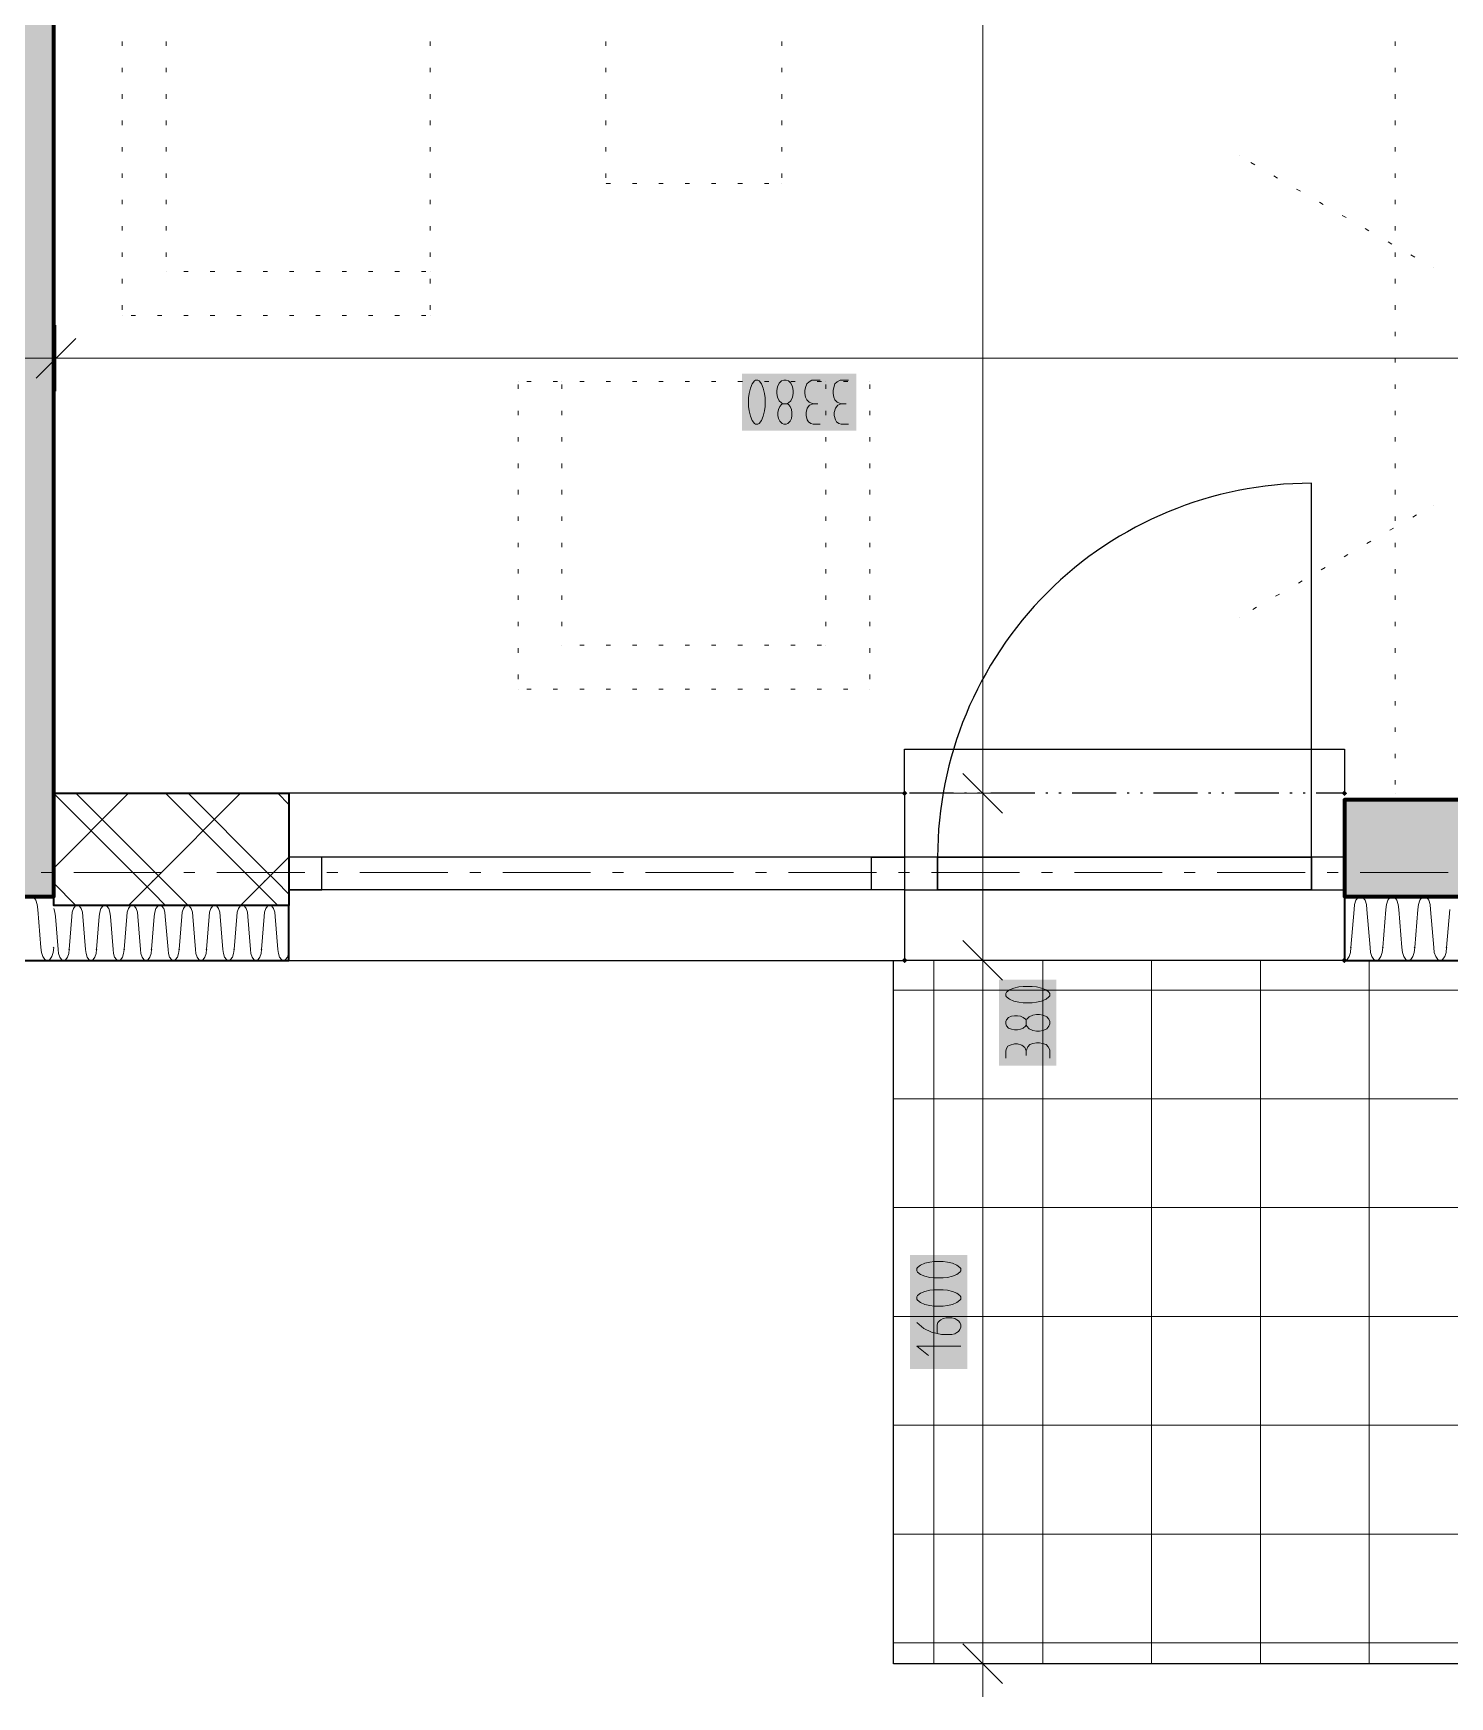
# Model space of a CAD drawing. Header units: millimetres. Extents: x 0 to 594, y 0 to 420.
# Drawn here: x 217.92 to 250.94, y 131.05 to 169.83 of the extents above; entities that cross this region are included whole.
import ezdxf

# ---------------------------------------------------------------- set-up
doc = ezdxf.new("R2010")
doc.units = ezdxf.units.MM
doc.header["$LTSCALE"] = 8
for name, color, linetype in [('PDF_Dvere', 7, 'Continuous'), ('PDF_Koty delkove', 7, 'Continuous'), ('PDF_Nabytek', 7, 'Continuous'), ('PDF_Obecne 0.25', 7, 'Continuous'), ('PDF_Okna', 7, 'Continuous'), ('PDF_Osy hlavni', 7, 'Continuous'), ('PDF_Srafy', 7, 'Continuous'), ('PDF_Steny obvodove nosne', 7, 'Continuous'), ('PDF_Steny sendvic', 7, 'Continuous'), ('PDF_Zatepleni', 7, 'Continuous')]:
    doc.layers.add(name, color=color, linetype=linetype)

msp = doc.modelspace()

# ---------------------------------------------------------------- hatches: boundary and pattern name
at = {"layer": 'PDF_Steny obvodove nosne', "true_color": 0xc0c0c0, "transparency": 33554559}
msp.add_hatch(color=9, dxfattribs=at).paths.add_polyline_path([(218.401, 149.905), (218.401, 238.31), (216.351, 238.31), (216.351, 149.7), (218.401, 149.7)])

# ---------------------------------------------------------------- linework, layer by layer
at = {"layer": 'PDF_Dvere', "lineweight": 25}
msp.add_lwpolyline([(247.716, 150.622), (247.716, 159.335, 0.414214), (239.004, 150.622)], format="xyb", dxfattribs=at)
for points in [[(238.235, 149.854), (239.004, 149.854), (239.004, 150.622), (238.235, 150.622)], [(239.004, 149.854), (239.004, 150.622)], [(247.716, 149.854), (248.485, 149.854), (248.485, 150.622), (247.716, 150.622)], [(247.716, 149.854), (247.716, 150.622)]]:
    msp.add_lwpolyline(points, close=True, dxfattribs=at)
for points in [[(239.004, 150.622), (247.716, 150.622), (239.004, 150.622)], [(239.004, 149.854), (247.716, 149.854), (239.004, 149.854)]]:
    msp.add_lwpolyline(points, dxfattribs=at)
at = {"layer": 'PDF_Koty delkove', "lineweight": 18}
for points in [[(240.055, 131.816), (240.055, 139.897), (240.055, 148.214), (240.055, 152.109), (240.055, 155.323), (240.055, 212.993), (240.055, 214.479), (240.055, 216.017), (240.055, 235.697), (240.055, 238.464)], [(218.453, 163.019), (218.453, 162.251), (218.453, 161.482)], [(218.914, 162.712), (217.991, 161.789)], [(410.931, 162.251), (410.023, 162.251), (383.732, 162.251), (382.246, 162.251), (347.601, 162.251), (345.449, 162.251), (310.804, 162.251), (309.318, 162.251), (283.027, 162.251), (280.875, 162.251), (254.584, 162.251), (253.097, 162.251), (218.453, 162.251), (216.3, 162.251)], [(234.939, 160.901), (234.967, 161.021), (234.981, 161.122), (234.981, 161.327), (234.967, 161.43), (234.939, 161.55), (234.898, 161.652), (234.844, 161.721), (234.816, 161.738), (234.762, 161.738), (234.734, 161.721), (234.68, 161.652), (234.639, 161.55), (234.611, 161.43), (234.597, 161.327)], [(236.267, 161.738), (236.076, 161.738), (236.008, 161.703), (235.953, 161.652), (235.926, 161.567), (235.912, 161.498), (235.912, 161.43), (235.926, 161.345), (235.953, 161.277), (236.008, 161.226)], [(236.924, 161.738), (236.733, 161.738), (236.665, 161.703), (236.61, 161.652), (236.583, 161.567), (236.569, 161.498), (236.569, 161.43), (236.583, 161.345), (236.61, 161.277), (236.665, 161.226), (236.76, 161.191)], [(234.597, 161.327), (234.597, 161.122), (234.611, 161.021), (234.639, 160.901), (234.68, 160.798), (234.734, 160.73), (234.762, 160.713), (234.816, 160.713), (234.844, 160.73), (234.898, 160.798), (234.939, 160.901)], [(235.501, 161.191), (235.528, 161.173), (235.569, 161.122), (235.596, 161.054), (235.61, 160.986), (235.61, 160.917), (235.596, 160.849), (235.569, 160.781), (235.514, 160.73), (235.473, 160.713), (235.419, 160.713), (235.378, 160.73), (235.323, 160.781), (235.296, 160.849), (235.282, 160.917), (235.282, 160.986), (235.296, 161.054), (235.323, 161.122), (235.364, 161.173), (235.391, 161.191)], [(236.267, 160.713), (236.103, 160.713), (236.048, 160.73), (235.994, 160.764), (235.966, 160.816), (235.939, 160.917), (235.939, 160.986), (235.966, 161.088), (236.021, 161.157), (236.103, 161.191), (236.212, 161.191)], [(236.008, 161.226), (236.103, 161.191)], [(236.924, 160.713), (236.76, 160.713), (236.705, 160.73), (236.651, 160.764), (236.623, 160.816), (236.596, 160.917), (236.596, 160.986), (236.623, 161.088), (236.678, 161.157), (236.76, 161.191), (236.869, 161.191)], [(240.516, 151.647), (239.593, 152.57)], [(240.823, 152.109), (240.055, 152.109), (239.286, 152.109)], [(240.516, 147.752), (239.593, 148.675)], [(240.823, 148.214), (240.055, 148.214), (239.286, 148.214)], [(241.07, 146.703), (241.052, 146.676), (241.001, 146.635), (240.934, 146.608), (240.865, 146.594), (240.796, 146.594), (240.729, 146.608), (240.66, 146.635), (240.609, 146.69), (240.592, 146.731), (240.592, 146.786), (240.609, 146.827), (240.66, 146.882)], [(240.66, 146.882), (240.729, 146.909), (240.796, 146.923), (240.865, 146.923), (240.934, 146.909), (241.001, 146.882), (241.052, 146.841), (241.07, 146.814)], [(240.609, 146.156), (240.643, 146.211), (240.695, 146.239), (240.796, 146.266), (240.865, 146.266), (240.967, 146.239), (241.036, 146.184), (241.07, 146.101), (241.07, 145.992)], [(241.617, 145.937), (241.617, 146.129), (241.582, 146.197), (241.531, 146.252), (241.446, 146.279), (241.377, 146.293), (241.309, 146.293), (241.224, 146.279), (241.156, 146.252), (241.105, 146.197), (241.07, 146.101)], [(240.592, 145.937), (240.592, 146.101), (240.609, 146.156)], [(238.995, 139.523), (238.995, 139.714), (239.012, 139.769), (239.046, 139.81), (239.081, 139.837), (239.131, 139.864), (239.2, 139.878), (239.336, 139.878), (239.405, 139.864), (239.456, 139.837), (239.49, 139.81), (239.525, 139.769), (239.542, 139.714), (239.542, 139.66), (239.525, 139.605), (239.49, 139.564), (239.456, 139.537), (239.405, 139.509), (239.336, 139.495), (239.097, 139.495), (238.858, 139.55), (238.687, 139.632), (238.517, 139.769)], [(239.542, 139.221), (238.517, 139.221), (238.79, 139.003)], [(240.516, 131.355), (239.593, 132.278)], [(240.823, 131.816), (240.055, 131.816), (239.286, 131.816)], [(240.055, 131.816), (240.055, 131.048)]]:
    msp.add_lwpolyline(points, dxfattribs=at)
for points in [[(235.255, 161.498), (235.255, 161.43), (235.269, 161.345), (235.309, 161.259), (235.364, 161.208), (235.391, 161.191), (235.501, 161.191), (235.528, 161.208), (235.583, 161.259), (235.624, 161.345), (235.638, 161.43), (235.638, 161.498), (235.624, 161.583), (235.583, 161.669), (235.528, 161.721), (235.473, 161.738), (235.419, 161.738), (235.364, 161.721), (235.309, 161.669), (235.269, 161.583)], [(241.206, 147.607), (241.001, 147.607), (240.9, 147.593), (240.78, 147.566), (240.677, 147.525), (240.609, 147.471), (240.592, 147.443), (240.592, 147.388), (240.609, 147.36), (240.677, 147.306), (240.78, 147.265), (240.9, 147.237), (241.001, 147.223), (241.206, 147.223), (241.309, 147.237), (241.429, 147.265), (241.531, 147.306), (241.6, 147.36), (241.617, 147.388), (241.617, 147.443), (241.6, 147.471), (241.531, 147.525), (241.429, 147.566), (241.309, 147.593)], [(241.377, 146.95), (241.309, 146.95), (241.224, 146.936), (241.139, 146.896), (241.087, 146.841), (241.07, 146.814), (241.07, 146.703), (241.087, 146.676), (241.139, 146.621), (241.224, 146.58), (241.309, 146.566), (241.377, 146.566), (241.462, 146.58), (241.549, 146.621), (241.6, 146.676), (241.617, 146.731), (241.617, 146.786), (241.6, 146.841), (241.549, 146.896), (241.462, 146.936)], [(239.131, 141.193), (238.926, 141.193), (238.825, 141.179), (238.705, 141.151), (238.602, 141.11), (238.534, 141.056), (238.517, 141.028), (238.517, 140.974), (238.534, 140.946), (238.602, 140.892), (238.705, 140.851), (238.825, 140.823), (238.926, 140.809), (239.131, 140.809), (239.234, 140.823), (239.354, 140.851), (239.456, 140.892), (239.525, 140.946), (239.542, 140.974), (239.542, 141.028), (239.525, 141.056), (239.456, 141.11), (239.354, 141.151), (239.234, 141.179)], [(239.131, 140.536), (238.926, 140.536), (238.825, 140.522), (238.705, 140.494), (238.602, 140.453), (238.534, 140.399), (238.517, 140.371), (238.517, 140.317), (238.534, 140.289), (238.602, 140.235), (238.705, 140.194), (238.825, 140.166), (238.926, 140.152), (239.131, 140.152), (239.234, 140.166), (239.354, 140.194), (239.456, 140.235), (239.525, 140.289), (239.542, 140.317), (239.542, 140.371), (239.525, 140.399), (239.456, 140.453), (239.354, 140.494), (239.234, 140.522)]]:
    msp.add_lwpolyline(points, close=True, dxfattribs=at)
at = {"layer": 'PDF_Koty delkove', "color": 7, "lineweight": 18, "true_color": 0xffffff, "transparency": 33554559}
for points in [[(237.106, 161.892), (234.444, 161.892), (237.106, 160.559), (234.444, 160.559)], [(241.771, 145.755), (241.771, 147.76), (240.438, 145.755), (240.438, 147.76)], [(239.696, 138.684), (239.696, 141.346), (238.363, 138.684), (238.363, 141.346)]]:
    msp.add_solid(points, dxfattribs=at)
at = {"layer": 'PDF_Nabytek', "lineweight": 13}
for points in [[(219.999, 169.531), (219.999, 169.634)], [(221.024, 169.531), (221.024, 169.634)], [(227.174, 169.531), (227.174, 169.634)], [(231.274, 169.531), (231.274, 169.634)], [(235.374, 169.531), (235.374, 169.634)], [(249.672, 169.531), (249.672, 169.634)], [(219.999, 168.916), (219.999, 169.019)], [(221.024, 168.916), (221.024, 169.019)], [(227.174, 168.916), (227.174, 169.019)], [(231.274, 168.916), (231.274, 169.019)], [(235.374, 168.916), (235.374, 169.019)], [(249.672, 168.916), (249.672, 169.019)], [(219.999, 168.301), (219.999, 168.404)], [(221.024, 168.301), (221.024, 168.404)], [(227.174, 168.301), (227.174, 168.404)], [(231.274, 168.301), (231.274, 168.404)], [(235.374, 168.301), (235.374, 168.404)], [(249.672, 168.301), (249.672, 168.404)], [(219.999, 167.686), (219.999, 167.789)], [(221.024, 167.686), (221.024, 167.789)], [(227.174, 167.686), (227.174, 167.789)], [(231.274, 167.686), (231.274, 167.789)], [(235.374, 167.686), (235.374, 167.789)], [(249.672, 167.686), (249.672, 167.789)], [(219.999, 167.071), (219.999, 167.174)], [(221.024, 167.071), (221.024, 167.174)], [(227.174, 167.071), (227.174, 167.174)], [(231.274, 167.071), (231.274, 167.174)], [(235.374, 167.071), (235.374, 167.174)], [(249.672, 167.071), (249.672, 167.174)], [(246.035, 166.967), (246.035, 166.967)], [(246.396, 166.758), (246.308, 166.81)], [(219.999, 166.456), (219.999, 166.559)], [(221.024, 166.456), (221.024, 166.559)], [(227.174, 166.456), (227.174, 166.559)], [(231.274, 166.456), (231.274, 166.559)], [(235.374, 166.456), (235.374, 166.559)], [(246.929, 166.451), (246.84, 166.502)], [(249.672, 166.456), (249.672, 166.559)], [(231.274, 166.32), (231.274, 166.32)], [(231.274, 166.32), (231.274, 166.32)], [(231.378, 166.32), (231.276, 166.32)], [(231.993, 166.32), (231.891, 166.32)], [(232.608, 166.32), (232.506, 166.32)], [(233.223, 166.32), (233.121, 166.32)], [(233.838, 166.32), (233.736, 166.32)], [(234.453, 166.32), (234.351, 166.32)], [(235.068, 166.32), (234.966, 166.32)], [(235.374, 166.32), (235.374, 166.32)], [(235.374, 166.32), (235.374, 166.32)], [(247.462, 166.143), (247.373, 166.195)], [(219.999, 165.841), (219.999, 165.944)], [(221.024, 165.841), (221.024, 165.944)], [(227.174, 165.841), (227.174, 165.944)], [(247.994, 165.836), (247.906, 165.887)], [(249.672, 165.841), (249.672, 165.944)], [(219.999, 165.226), (219.999, 165.329)], [(221.024, 165.226), (221.024, 165.329)], [(227.174, 165.226), (227.174, 165.329)], [(248.527, 165.528), (248.438, 165.58)], [(249.059, 165.221), (248.971, 165.272)], [(249.672, 165.226), (249.672, 165.329)], [(249.592, 164.913), (249.503, 164.965)], [(219.999, 164.611), (219.999, 164.714)], [(221.024, 164.611), (221.024, 164.714)], [(227.174, 164.611), (227.174, 164.714)], [(249.672, 164.611), (249.672, 164.714)], [(250.125, 164.606), (250.036, 164.657)], [(219.999, 163.996), (219.999, 164.099)], [(221.024, 164.27), (221.024, 164.27)], [(221.024, 164.27), (221.024, 164.27)], [(221.539, 164.27), (221.436, 164.27)], [(222.154, 164.27), (222.051, 164.27)], [(222.769, 164.27), (222.666, 164.27)], [(223.384, 164.27), (223.281, 164.27)], [(223.999, 164.27), (223.896, 164.27)], [(224.613, 164.27), (224.511, 164.27)], [(225.228, 164.27), (225.126, 164.27)], [(225.843, 164.27), (225.741, 164.27)], [(226.458, 164.27), (226.356, 164.27)], [(227.073, 164.27), (226.971, 164.27)], [(227.174, 164.27), (227.174, 164.27)], [(227.174, 163.996), (227.174, 164.099)], [(249.672, 163.996), (249.672, 164.099)], [(250.559, 164.355), (250.559, 164.355)], [(219.999, 163.381), (219.999, 163.484)], [(227.174, 163.381), (227.174, 163.484)], [(249.672, 163.381), (249.672, 163.484)], [(219.999, 163.245), (219.999, 163.245)], [(219.999, 163.245), (219.999, 163.245)], [(220.309, 163.245), (220.206, 163.245)], [(220.924, 163.245), (220.821, 163.245)], [(221.539, 163.245), (221.436, 163.245)], [(222.154, 163.245), (222.051, 163.245)], [(222.769, 163.245), (222.666, 163.245)], [(223.384, 163.245), (223.281, 163.245)], [(223.999, 163.245), (223.896, 163.245)], [(224.613, 163.245), (224.511, 163.245)], [(225.228, 163.245), (225.126, 163.245)], [(225.843, 163.245), (225.741, 163.245)], [(226.458, 163.245), (226.356, 163.245)], [(227.073, 163.245), (226.971, 163.245)], [(227.174, 163.245), (227.174, 163.245)], [(227.174, 163.245), (227.174, 163.245)], [(249.672, 162.766), (249.672, 162.869)], [(249.672, 162.151), (249.672, 162.254)], [(229.224, 161.708), (229.224, 161.708)], [(229.224, 161.708), (229.224, 161.708)], [(229.533, 161.708), (229.431, 161.708)], [(230.148, 161.708), (230.046, 161.708)], [(230.249, 161.708), (230.249, 161.708)], [(230.763, 161.708), (230.661, 161.708)], [(231.378, 161.708), (231.276, 161.708)], [(231.993, 161.708), (231.891, 161.708)], [(232.608, 161.708), (232.506, 161.708)], [(233.223, 161.708), (233.121, 161.708)], [(233.838, 161.708), (233.736, 161.708)], [(234.453, 161.708), (234.351, 161.708)], [(235.068, 161.708), (234.966, 161.708)], [(235.683, 161.708), (235.581, 161.708)], [(236.298, 161.708), (236.196, 161.708)], [(236.399, 161.708), (236.399, 161.708)], [(236.913, 161.708), (236.811, 161.708)], [(237.424, 161.708), (237.424, 161.708)], [(237.424, 161.708), (237.424, 161.708)], [(229.224, 161.536), (229.224, 161.639)], [(230.249, 161.536), (230.249, 161.639)], [(236.399, 161.536), (236.399, 161.639)], [(237.424, 161.536), (237.424, 161.639)], [(249.672, 161.536), (249.672, 161.639)], [(229.224, 160.921), (229.224, 161.024)], [(230.249, 160.921), (230.249, 161.024)], [(236.399, 160.921), (236.399, 161.024)], [(237.424, 160.921), (237.424, 161.024)], [(249.672, 160.921), (249.672, 161.024)], [(229.224, 160.306), (229.224, 160.409)], [(230.249, 160.306), (230.249, 160.409)], [(236.399, 160.306), (236.399, 160.409)], [(237.424, 160.306), (237.424, 160.409)], [(249.672, 160.306), (249.672, 160.409)], [(229.224, 159.691), (229.224, 159.794)], [(230.249, 159.691), (230.249, 159.794)], [(236.399, 159.691), (236.399, 159.794)], [(237.424, 159.691), (237.424, 159.794)], [(249.672, 159.691), (249.672, 159.794)], [(229.224, 159.076), (229.224, 159.179)], [(230.249, 159.076), (230.249, 159.179)], [(236.399, 159.076), (236.399, 159.179)], [(237.424, 159.076), (237.424, 159.179)], [(249.672, 159.076), (249.672, 159.179)], [(250.559, 158.825), (250.559, 158.825)], [(229.224, 158.461), (229.224, 158.564)], [(230.249, 158.461), (230.249, 158.564)], [(236.399, 158.461), (236.399, 158.564)], [(237.424, 158.461), (237.424, 158.564)], [(249.546, 158.239), (249.634, 158.291)], [(249.672, 158.461), (249.672, 158.564)], [(250.078, 158.547), (250.167, 158.598)], [(229.224, 157.846), (229.224, 157.949)], [(230.249, 157.846), (230.249, 157.949)], [(236.399, 157.846), (236.399, 157.949)], [(237.424, 157.846), (237.424, 157.949)], [(249.013, 157.932), (249.102, 157.983)], [(249.672, 157.846), (249.672, 157.949)], [(248.48, 157.624), (248.569, 157.676)], [(229.224, 157.231), (229.224, 157.334)], [(230.249, 157.231), (230.249, 157.334)], [(236.399, 157.231), (236.399, 157.334)], [(237.424, 157.231), (237.424, 157.334)], [(247.415, 157.009), (247.504, 157.061)], [(247.948, 157.317), (248.037, 157.368)], [(249.672, 157.231), (249.672, 157.334)], [(229.224, 156.616), (229.224, 156.719)], [(230.249, 156.616), (230.249, 156.719)], [(236.399, 156.616), (236.399, 156.719)], [(237.424, 156.616), (237.424, 156.719)], [(246.883, 156.702), (246.971, 156.753)], [(249.672, 156.616), (249.672, 156.719)], [(246.35, 156.394), (246.439, 156.446)], [(229.224, 156.001), (229.224, 156.104)], [(230.249, 156.001), (230.249, 156.104)], [(236.399, 156.001), (236.399, 156.104)], [(237.424, 156.001), (237.424, 156.104)], [(246.035, 156.213), (246.035, 156.213)], [(249.672, 156.001), (249.672, 156.104)], [(230.249, 155.558), (230.249, 155.558)], [(230.249, 155.558), (230.249, 155.558)], [(230.763, 155.558), (230.661, 155.558)], [(231.378, 155.558), (231.276, 155.558)], [(231.993, 155.558), (231.891, 155.558)], [(232.608, 155.558), (232.506, 155.558)], [(233.223, 155.558), (233.121, 155.558)], [(233.838, 155.558), (233.736, 155.558)], [(234.453, 155.558), (234.351, 155.558)], [(235.068, 155.558), (234.966, 155.558)], [(235.683, 155.558), (235.581, 155.558)], [(236.298, 155.558), (236.196, 155.558)], [(236.399, 155.558), (236.399, 155.558)], [(236.399, 155.558), (236.399, 155.558)], [(229.224, 155.386), (229.224, 155.489)], [(237.424, 155.386), (237.424, 155.489)], [(249.672, 155.386), (249.672, 155.489)], [(229.224, 154.771), (229.224, 154.874)], [(237.424, 154.771), (237.424, 154.874)], [(249.672, 154.771), (249.672, 154.874)], [(229.224, 154.533), (229.224, 154.533)], [(229.224, 154.533), (229.224, 154.533)], [(229.533, 154.533), (229.431, 154.533)], [(230.148, 154.533), (230.046, 154.533)], [(230.763, 154.533), (230.661, 154.533)], [(231.378, 154.533), (231.276, 154.533)], [(231.993, 154.533), (231.891, 154.533)], [(232.608, 154.533), (232.506, 154.533)], [(233.223, 154.533), (233.121, 154.533)], [(233.838, 154.533), (233.736, 154.533)], [(234.453, 154.533), (234.351, 154.533)], [(235.068, 154.533), (234.966, 154.533)], [(235.683, 154.533), (235.581, 154.533)], [(236.298, 154.533), (236.196, 154.533)], [(236.913, 154.533), (236.811, 154.533)], [(237.424, 154.533), (237.424, 154.533)], [(237.424, 154.533), (237.424, 154.533)], [(249.672, 154.156), (249.672, 154.259)], [(249.672, 153.541), (249.672, 153.644)], [(249.672, 152.926), (249.672, 153.029)], [(249.672, 152.311), (249.672, 152.414)], [(249.672, 152.109), (249.672, 152.109)]]:
    msp.add_lwpolyline(points, dxfattribs=at)
at = {"layer": 'PDF_Obecne 0.25', "lineweight": 25}
for points in [[(238.235, 152.109), (238.235, 153.134), (248.485, 153.134), (248.485, 152.109)], [(269.753, 148.216), (269.753, 131.816), (237.979, 131.816)], [(237.979, 131.816), (237.979, 148.216)], [(248.485, 148.214), (238.235, 148.214)]]:
    msp.add_lwpolyline(points, dxfattribs=at)
at = {"layer": 'PDF_Okna', "lineweight": 25}
for points in [[(238.235, 152.109), (223.885, 152.109)], [(238.235, 152.109), (238.235, 148.214)], [(238.235, 150.622), (223.885, 150.622)], [(238.235, 149.854), (223.885, 149.854)], [(223.885, 148.214), (238.235, 148.214)]]:
    msp.add_lwpolyline(points, dxfattribs=at)
for points in [[(223.885, 149.854), (224.654, 149.854), (224.654, 150.622), (223.885, 150.622)], [(238.235, 149.854), (237.466, 149.854), (237.466, 150.622), (238.235, 150.622)]]:
    msp.add_lwpolyline(points, close=True, dxfattribs=at)
at = {"layer": 'PDF_Osy hlavni', "lineweight": 18}
for points in [[(218.361, 150.264), (218.105, 150.264)], [(220.924, 150.264), (218.874, 150.264)], [(221.692, 150.264), (221.436, 150.264)], [(224.255, 150.264), (222.205, 150.264)], [(225.023, 150.264), (224.767, 150.264)], [(227.586, 150.264), (225.536, 150.264)], [(228.355, 150.264), (228.098, 150.264)], [(230.917, 150.264), (228.867, 150.264)], [(231.686, 150.264), (231.43, 150.264)], [(234.248, 150.264), (232.198, 150.264)], [(235.017, 150.264), (234.761, 150.264)], [(237.58, 150.264), (235.53, 150.264)], [(238.348, 150.264), (238.092, 150.264)], [(240.911, 150.264), (238.861, 150.264)], [(241.68, 150.264), (241.423, 150.264)], [(244.242, 150.264), (242.192, 150.264)], [(245.011, 150.264), (244.755, 150.264)], [(247.573, 150.264), (245.523, 150.264)], [(248.342, 150.264), (248.086, 150.264)], [(250.905, 150.264), (248.855, 150.264)]]:
    msp.add_lwpolyline(points, dxfattribs=at)
at = {"layer": 'PDF_Srafy', "lineweight": 9}
for points in [[(238.918, 148.216), (238.918, 147.522), (238.918, 142.449), (238.918, 137.375), (238.918, 132.302), (238.918, 131.817)], [(241.455, 148.216), (241.455, 144.985), (241.455, 139.912), (241.455, 134.838), (241.455, 131.817)], [(243.991, 148.216), (243.991, 147.522)], [(246.528, 148.216), (246.528, 144.985)], [(249.065, 148.216), (249.065, 147.522), (249.065, 142.449)], [(238.918, 147.522), (237.979, 147.522)], [(269.753, 147.522), (269.359, 147.522), (264.285, 147.522), (259.212, 147.522), (254.138, 147.522), (249.065, 147.522), (243.991, 147.522), (238.918, 147.522)], [(243.991, 147.522), (243.991, 142.449), (243.991, 137.375), (243.991, 132.302), (243.991, 131.817)], [(241.455, 144.985), (237.979, 144.985)], [(269.753, 144.985), (266.822, 144.985), (261.748, 144.985), (256.675, 144.985), (251.601, 144.985), (246.528, 144.985), (241.455, 144.985)], [(246.528, 144.985), (246.528, 139.912), (246.528, 134.838), (246.528, 131.817)], [(243.991, 142.449), (238.918, 142.449), (237.979, 142.449)], [(269.753, 142.449), (269.359, 142.449), (264.285, 142.449), (259.212, 142.449), (254.138, 142.449), (249.065, 142.449), (243.991, 142.449)], [(249.065, 142.449), (249.065, 137.375), (249.065, 132.302), (249.065, 131.817)], [(246.528, 139.912), (241.455, 139.912), (237.979, 139.912)], [(269.753, 139.912), (266.822, 139.912), (261.748, 139.912), (256.675, 139.912), (251.601, 139.912), (246.528, 139.912)], [(249.065, 137.375), (243.991, 137.375), (238.918, 137.375), (237.979, 137.375)], [(269.753, 137.375), (269.359, 137.375), (264.285, 137.375), (259.212, 137.375), (254.138, 137.375), (249.065, 137.375)], [(246.528, 134.838), (241.455, 134.838), (237.979, 134.838)], [(269.753, 134.838), (266.822, 134.838), (261.748, 134.838), (256.675, 134.838), (251.601, 134.838), (246.528, 134.838)], [(249.065, 132.302), (243.991, 132.302), (238.918, 132.302), (237.979, 132.302)], [(269.753, 132.302), (269.359, 132.302), (264.285, 132.302), (259.212, 132.302), (254.138, 132.302), (249.065, 132.302)]]:
    msp.add_lwpolyline(points, dxfattribs=at)
at = {"layer": 'PDF_Steny obvodove nosne', "lineweight": 70}
for points in [[(218.401, 149.905), (218.401, 152.109), (218.401, 225.754), (218.401, 227.343), (218.401, 235.85), (218.401, 238.31), (216.351, 238.31), (216.351, 235.85), (216.351, 227.343), (216.351, 225.754), (216.351, 152.314), (216.351, 152.109), (216.351, 149.7), (218.401, 149.7)], [(254.583, 151.955), (253.097, 151.955), (248.485, 151.955), (248.485, 149.7), (254.583, 149.7)]]:
    msp.add_lwpolyline(points, close=True, dxfattribs=at)
at = {"layer": 'PDF_Steny obvodove nosne', "color": 9, "lineweight": 9, "true_color": 0xc0c0c0, "transparency": 33554559}
msp.add_solid([(254.583, 151.955), (248.485, 151.955), (254.583, 149.7), (248.485, 149.7)], dxfattribs=at)
at = {"layer": 'PDF_Steny sendvic', "lineweight": 9}
for points in [[(218.401, 150.366), (220.144, 152.109)], [(221.01, 149.495), (220.708, 149.797), (220.446, 150.059), (218.401, 152.104)], [(221.533, 149.495), (220.969, 150.059), (220.708, 150.32), (218.919, 152.109)], [(220.144, 149.495), (220.708, 150.059), (222.758, 152.109)], [(223.624, 149.495), (223.321, 149.797), (223.06, 150.059), (221.01, 152.109)], [(223.885, 149.756), (223.583, 150.059), (223.321, 150.32), (221.533, 152.109)], [(223.885, 151.847), (223.624, 152.109)], [(222.758, 149.495), (223.321, 150.059), (223.885, 150.622)], [(218.919, 149.495), (218.401, 150.013)], [(218.44, 149.239), (218.431, 149.337), (218.403, 149.421), (218.401, 149.422)], [(218.939, 149.495), (218.903, 149.477), (218.861, 149.421), (218.833, 149.337), (218.823, 149.239)], [(219.081, 149.239), (219.071, 149.337), (219.043, 149.421), (219.001, 149.477), (218.966, 149.495)], [(219.579, 149.495), (219.544, 149.477), (219.502, 149.421), (219.474, 149.337), (219.464, 149.239)], [(219.722, 149.239), (219.712, 149.337), (219.684, 149.421), (219.642, 149.477), (219.606, 149.495)], [(220.184, 149.477), (220.142, 149.421), (220.114, 149.337), (220.105, 149.239)], [(220.22, 149.495), (220.184, 149.477)], [(220.352, 149.337), (220.324, 149.421), (220.283, 149.477), (220.247, 149.495)], [(220.362, 149.239), (220.352, 149.337)], [(220.861, 149.495), (220.825, 149.477), (220.783, 149.421), (220.755, 149.337), (220.745, 149.239)], [(221.003, 149.239), (220.993, 149.337), (220.965, 149.421), (220.923, 149.477), (220.887, 149.495)], [(221.501, 149.495), (221.465, 149.477), (221.424, 149.421), (221.396, 149.337), (221.386, 149.239)], [(221.643, 149.239), (221.634, 149.337), (221.606, 149.421), (221.564, 149.477), (221.528, 149.495)], [(222.142, 149.495), (222.106, 149.477), (222.064, 149.421), (222.036, 149.337), (222.026, 149.239)], [(222.284, 149.239), (222.274, 149.337), (222.246, 149.421), (222.205, 149.477), (222.169, 149.495)], [(222.782, 149.495), (222.747, 149.477), (222.705, 149.421), (222.677, 149.337), (222.667, 149.239)], [(222.925, 149.239), (222.915, 149.337), (222.887, 149.421), (222.845, 149.477), (222.809, 149.495)], [(223.423, 149.495), (223.387, 149.477), (223.345, 149.421), (223.318, 149.337), (223.308, 149.239)], [(223.565, 149.239), (223.555, 149.337), (223.528, 149.421), (223.486, 149.477), (223.45, 149.495)], [(218.504, 148.47), (218.44, 149.239)], [(218.823, 149.239), (218.76, 148.47)], [(218.823, 149.239), (218.823, 149.239)], [(219.144, 148.47), (219.081, 149.239)], [(219.464, 149.239), (219.401, 148.47)], [(219.464, 149.239), (219.464, 149.239)], [(219.785, 148.47), (219.722, 149.239)], [(220.105, 149.239), (220.041, 148.47)], [(220.105, 149.239), (220.105, 149.239)], [(220.426, 148.47), (220.362, 149.239)], [(220.745, 149.239), (220.682, 148.47)], [(220.745, 149.239), (220.745, 149.239)], [(221.066, 148.47), (221.003, 149.239)], [(221.386, 149.239), (221.322, 148.47)], [(221.386, 149.239), (221.386, 149.239)], [(221.707, 148.47), (221.643, 149.239)], [(222.026, 149.239), (221.963, 148.47)], [(222.026, 149.239), (222.026, 149.239)], [(222.347, 148.47), (222.284, 149.239)], [(222.667, 149.239), (222.604, 148.47)], [(222.667, 149.239), (222.667, 149.239)], [(222.988, 148.47), (222.925, 149.239)], [(223.308, 149.239), (223.244, 148.47)], [(223.308, 149.239), (223.308, 149.239)], [(223.629, 148.47), (223.565, 149.239)], [(218.504, 148.47), (218.513, 148.372), (218.541, 148.289), (218.583, 148.233), (218.632, 148.214)], [(218.632, 148.214), (218.681, 148.233), (218.722, 148.289), (218.75, 148.372), (218.76, 148.47)], [(219.144, 148.47), (219.154, 148.372), (219.182, 148.289), (219.223, 148.233), (219.272, 148.214)], [(219.272, 148.214), (219.322, 148.233), (219.363, 148.289), (219.391, 148.372), (219.401, 148.47)], [(219.785, 148.47), (219.795, 148.372), (219.822, 148.289), (219.864, 148.233), (219.913, 148.214)], [(219.913, 148.214), (219.962, 148.233), (220.004, 148.289), (220.031, 148.372), (220.041, 148.47)], [(220.426, 148.47), (220.435, 148.372), (220.463, 148.289), (220.505, 148.233), (220.554, 148.214)], [(220.554, 148.214), (220.603, 148.233), (220.644, 148.289), (220.672, 148.372), (220.682, 148.47)], [(221.066, 148.47), (221.076, 148.372), (221.104, 148.289), (221.145, 148.233), (221.194, 148.214)], [(221.194, 148.214), (221.243, 148.233), (221.285, 148.289), (221.313, 148.372), (221.322, 148.47)], [(221.707, 148.47), (221.717, 148.372), (221.744, 148.289), (221.786, 148.233), (221.835, 148.214)], [(221.835, 148.214), (221.884, 148.233), (221.926, 148.289), (221.953, 148.372), (221.963, 148.47)], [(222.347, 148.47), (222.357, 148.372), (222.385, 148.289), (222.427, 148.233), (222.476, 148.214)], [(222.476, 148.214), (222.525, 148.233), (222.566, 148.289), (222.594, 148.372), (222.604, 148.47)], [(222.988, 148.47), (222.998, 148.372), (223.026, 148.289), (223.067, 148.233), (223.116, 148.214)], [(223.116, 148.214), (223.165, 148.233), (223.207, 148.289), (223.235, 148.372), (223.244, 148.47)], [(223.629, 148.47), (223.638, 148.372), (223.666, 148.289), (223.708, 148.233), (223.757, 148.214)], [(223.757, 148.214), (223.806, 148.233), (223.847, 148.289), (223.875, 148.372)], [(223.875, 148.372), (223.885, 148.47)]]:
    msp.add_lwpolyline(points, dxfattribs=at)
at = {"layer": 'PDF_Steny sendvic', "lineweight": 35}
for points in [[(223.885, 149.495), (218.401, 149.495), (218.401, 149.7), (218.401, 152.109), (218.453, 152.109), (223.885, 152.109), (223.885, 150.622), (223.885, 149.854), (223.885, 149.495)], [(223.885, 149.495), (218.401, 149.495)], [(218.401, 148.214), (223.885, 148.214), (223.885, 149.495)]]:
    msp.add_lwpolyline(points, dxfattribs=at)
at = {"layer": 'PDF_Steny sendvic', "lineweight": 25}
for points in [[(239.373, 152.109), (238.348, 152.109)], [(239.681, 152.109), (239.63, 152.109)], [(239.988, 152.109), (239.937, 152.109)], [(241.27, 152.109), (240.245, 152.109)], [(241.577, 152.109), (241.526, 152.109)], [(241.885, 152.109), (241.833, 152.109)], [(243.166, 152.109), (242.141, 152.109)], [(243.473, 152.109), (243.422, 152.109)], [(243.781, 152.109), (243.73, 152.109)], [(245.062, 152.109), (244.037, 152.109)], [(245.37, 152.109), (245.318, 152.109)], [(245.677, 152.109), (245.626, 152.109)], [(246.958, 152.109), (245.933, 152.109)], [(247.266, 152.109), (247.215, 152.109)], [(247.573, 152.109), (247.522, 152.109)], [(248.485, 152.109), (247.83, 152.109)], [(239.373, 148.214), (238.348, 148.214)], [(239.681, 148.214), (239.63, 148.214)], [(239.988, 148.214), (239.937, 148.214)], [(241.27, 148.214), (240.245, 148.214)], [(241.577, 148.214), (241.526, 148.214)], [(241.885, 148.214), (241.833, 148.214)], [(243.166, 148.214), (242.141, 148.214)], [(243.473, 148.214), (243.422, 148.214)], [(243.781, 148.214), (243.73, 148.214)], [(245.062, 148.214), (244.037, 148.214)], [(245.37, 148.214), (245.318, 148.214)], [(245.677, 148.214), (245.626, 148.214)], [(246.958, 148.214), (245.933, 148.214)], [(247.266, 148.214), (247.215, 148.214)], [(247.573, 148.214), (247.522, 148.214)], [(248.485, 148.214), (247.83, 148.214)]]:
    msp.add_lwpolyline(points, dxfattribs=at)
at = {"layer": 'PDF_Steny sendvic', "lineweight": 25, "transparency": 33554559}
for points in [[(238.299, 152.109), (238.235, 152.045), (238.235, 152.173), (238.171, 152.109)], [(248.549, 152.109), (248.485, 152.045), (248.485, 152.173), (248.421, 152.109)], [(238.299, 148.214), (238.235, 148.15), (238.235, 148.278), (238.171, 148.214)], [(248.549, 148.214), (248.485, 148.15), (248.485, 148.278), (248.421, 148.214)]]:
    msp.add_solid(points, dxfattribs=at)
at = {"layer": 'PDF_Steny sendvic', "lineweight": 9, "transparency": 33554559}
for points in [[(220.708, 150.036), (220.685, 150.059), (220.731, 150.059), (220.708, 150.082)], [(223.321, 150.036), (223.298, 150.059), (223.344, 150.059), (223.321, 150.082)], [(218.76, 148.447), (218.737, 148.47), (218.783, 148.47), (218.76, 148.493)], [(219.401, 148.447), (219.378, 148.47), (219.424, 148.47), (219.401, 148.493)], [(220.041, 148.447), (220.018, 148.47), (220.064, 148.47), (220.041, 148.493)], [(220.682, 148.447), (220.659, 148.47), (220.705, 148.47), (220.682, 148.493)], [(221.322, 148.447), (221.299, 148.47), (221.346, 148.47), (221.322, 148.493)], [(221.963, 148.447), (221.94, 148.47), (221.986, 148.47), (221.963, 148.493)], [(222.604, 148.447), (222.581, 148.47), (222.627, 148.47), (222.604, 148.493)], [(223.244, 148.447), (223.221, 148.47), (223.267, 148.47), (223.244, 148.493)], [(223.885, 148.447), (223.862, 148.47), (223.885, 148.493)]]:
    msp.add_solid(points, dxfattribs=at)
at = {"layer": 'PDF_Zatepleni', "lineweight": 35}
for points in [[(218.401, 149.495), (218.401, 149.7), (216.351, 149.7), (216.351, 149.495)], [(216.351, 148.214), (218.401, 148.214)]]:
    msp.add_lwpolyline(points, dxfattribs=at)
at = {"layer": 'PDF_Zatepleni', "lineweight": 9}
for points in [[(217.897, 149.7), (217.938, 149.679), (217.987, 149.614), (218.019, 149.517), (218.031, 149.403), (218.104, 148.511), (218.115, 148.397), (218.148, 148.301), (218.196, 148.236), (218.253, 148.214), (218.31, 148.236), (218.358, 148.301), (218.39, 148.397), (218.401, 148.511)], [(248.846, 149.7), (248.804, 149.679), (248.756, 149.614), (248.723, 149.517), (248.712, 149.403)], [(249.084, 148.511), (249.011, 149.403), (248.999, 149.517), (248.967, 149.614), (248.919, 149.679), (248.877, 149.7)], [(249.589, 149.7), (249.547, 149.679), (249.499, 149.614), (249.467, 149.517), (249.455, 149.403)], [(249.827, 148.511), (249.754, 149.403), (249.742, 149.517), (249.71, 149.614), (249.662, 149.679), (249.62, 149.7)], [(250.332, 149.7), (250.29, 149.679), (250.242, 149.614), (250.21, 149.517), (250.198, 149.403)], [(250.571, 148.511), (250.497, 149.403), (250.486, 149.517), (250.453, 149.614), (250.405, 149.679), (250.363, 149.7)], [(248.712, 149.403), (248.638, 148.511)], [(248.712, 149.403), (248.712, 149.403)], [(249.455, 149.403), (249.382, 148.511)], [(249.455, 149.403), (249.455, 149.403)], [(250.198, 149.403), (250.125, 148.511)], [(250.198, 149.403), (250.198, 149.403)], [(250.941, 149.403), (250.868, 148.511)], [(250.941, 149.403), (250.941, 149.403)], [(248.485, 148.216), (248.49, 148.214)], [(248.49, 148.214), (248.547, 148.236), (248.595, 148.301), (248.627, 148.397), (248.638, 148.511)], [(249.084, 148.511), (249.096, 148.397), (249.128, 148.301), (249.176, 148.236), (249.233, 148.214)], [(249.233, 148.214), (249.29, 148.236), (249.338, 148.301), (249.37, 148.397), (249.382, 148.511)], [(249.827, 148.511), (249.839, 148.397), (249.871, 148.301), (249.919, 148.236), (249.976, 148.214)], [(249.976, 148.214), (250.033, 148.236), (250.081, 148.301), (250.113, 148.397), (250.125, 148.511)], [(250.571, 148.511), (250.582, 148.397), (250.614, 148.301), (250.662, 148.236), (250.719, 148.214)], [(250.719, 148.214), (250.776, 148.236), (250.824, 148.301), (250.856, 148.397), (250.868, 148.511)]]:
    msp.add_lwpolyline(points, dxfattribs=at)
at = {"layer": 'PDF_Zatepleni', "lineweight": 35}
msp.add_lwpolyline([(254.583, 149.7), (248.485, 149.7), (248.485, 149.495), (248.485, 148.214), (254.583, 148.214), (254.583, 149.495)], close=True, dxfattribs=at)
at = {"layer": 'PDF_Zatepleni', "lineweight": 9, "transparency": 33554559}
for points in [[(218.401, 148.488), (218.378, 148.511), (218.401, 148.534)], [(248.638, 148.488), (248.615, 148.511), (248.662, 148.511), (248.638, 148.534)], [(249.382, 148.488), (249.359, 148.511), (249.405, 148.511), (249.382, 148.534)], [(250.125, 148.488), (250.102, 148.511), (250.148, 148.511), (250.125, 148.534)], [(250.868, 148.488), (250.845, 148.511), (250.891, 148.511), (250.868, 148.534)]]:
    msp.add_solid(points, dxfattribs=at)

doc.saveas('drawing.dxf')
